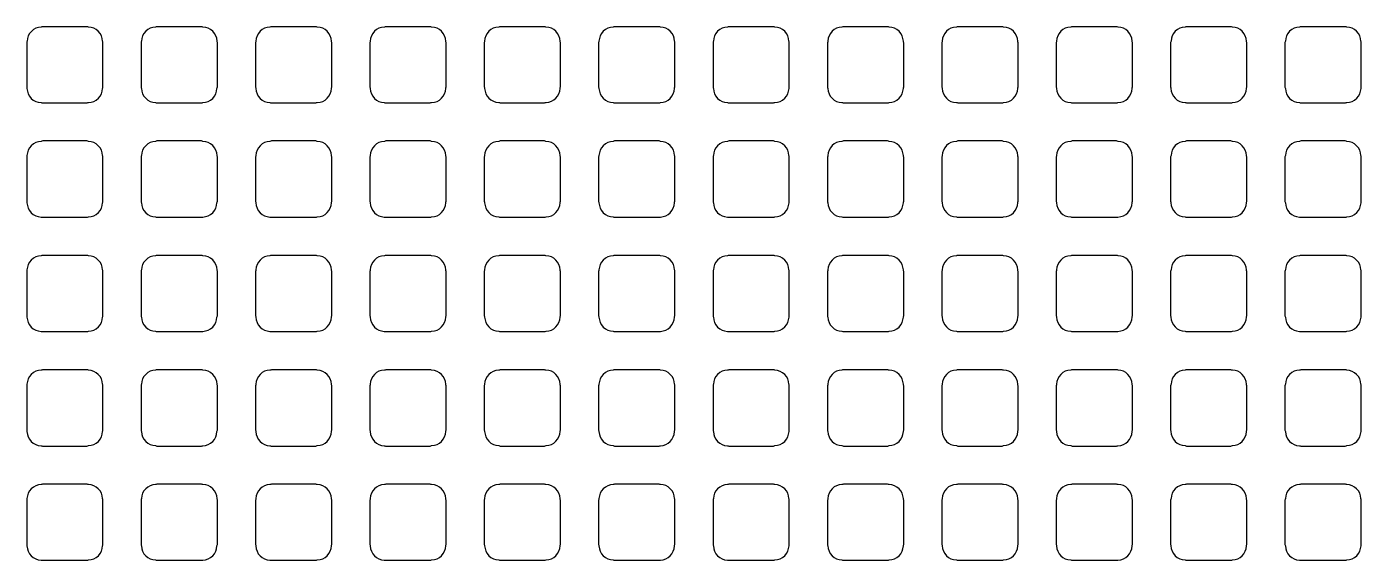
# Model space of a CAD drawing. Extents: x 3811 to 4077, y -444 to -307.
# Drawn here: x 3994.455 to 3996.233, y -382.966 to -382.255 of the extents above; entities that cross this region are included whole.
import ezdxf

# ---------------------------------------------------------------- set-up
doc = ezdxf.new("R2010")
doc.units = 0
doc.layers.add('gbr-dxf', color=7, linetype='Continuous')

msp = doc.modelspace()

# ---------------------------------------------------------------- linework, layer by layer
at = {"layer": 'gbr-dxf', "linetype": 'Continuous'}
for points in [[(3994.4547, -382.3353, -0.089302), (3994.4551, -382.337, 0.393729), (3994.4739, -382.3559, -0.088868), (3994.4757, -382.3562), (3994.5351, -382.3562, -0.098843), (3994.537, -382.3558, 0.393729), (3994.5559, -382.3369, -0.095482), (3994.5563, -382.3351), (3994.5563, -382.2759, -0.098843), (3994.5558, -382.274, 0.393729), (3994.537, -382.2551, -0.09841), (3994.5351, -382.2547), (3994.4761, -382.2547, -0.108918), (3994.474, -382.2552, 0.393741), (3994.4552, -382.274, -0.100535), (3994.4547, -382.2759)], [(3994.6071, -382.3351, -0.095462), (3994.6075, -382.337, 0.393729), (3994.6264, -382.3558, -0.092282), (3994.6282, -382.3562), (3994.6876, -382.3562, -0.089302), (3994.6893, -382.3559, 0.393729), (3994.7082, -382.337, -0.101678), (3994.7087, -382.335), (3994.7087, -382.2757, -0.092621), (3994.7083, -382.2739, 0.393729), (3994.6894, -382.2551, -0.095482), (3994.6875, -382.2547), (3994.6283, -382.2547, -0.098843), (3994.6264, -382.2551, 0.393729), (3994.6075, -382.274, -0.09841), (3994.6071, -382.2759)], [(3994.7595, -382.3351, -0.095462), (3994.7599, -382.337, 0.393729), (3994.7787, -382.3559, -0.088868), (3994.7805, -382.3562), (3994.8399, -382.3562, -0.098843), (3994.8418, -382.3558, 0.393729), (3994.8607, -382.3369, -0.088868), (3994.861, -382.3352), (3994.861, -382.2758, -0.092621), (3994.8606, -382.274, 0.393729), (3994.8418, -382.2551, -0.09841), (3994.8399, -382.2547), (3994.7807, -382.2547, -0.101214), (3994.7788, -382.2551, 0.393729), (3994.7599, -382.274, -0.09841), (3994.7595, -382.2759)], [(3994.9118, -382.3351, -0.098843), (3994.9123, -382.337, 0.393729), (3994.9311, -382.3559, -0.088868), (3994.9329, -382.3562), (3994.9923, -382.3562, -0.098843), (3994.9942, -382.3558, 0.393729), (3995.0131, -382.3369, -0.09841), (3995.0135, -382.335), (3995.0135, -382.2759, -0.101214), (3995.013, -382.274, 0.393729), (3994.9942, -382.2551, -0.09841), (3994.9923, -382.2547), (3994.9331, -382.2547, -0.101214), (3994.9312, -382.2551, 0.393729), (3994.9123, -382.274, -0.101678), (3994.9118, -382.2759)], [(3995.0643, -382.335, -0.098843), (3995.0648, -382.3369, 0.393729), (3995.0836, -382.3558, -0.09841), (3995.0855, -382.3562), (3995.1447, -382.3562, -0.095462), (3995.1466, -382.3558, 0.393729), (3995.1654, -382.3369, -0.09841), (3995.1659, -382.335), (3995.1659, -382.2759, -0.101214), (3995.1654, -382.274, 0.393729), (3995.1465, -382.2551, -0.101678), (3995.1446, -382.2547), (3995.0856, -382.2547, -0.104567), (3995.0835, -382.2551, 0.393729), (3995.0647, -382.274, -0.088868), (3995.0643, -382.2757)], [(3995.2167, -382.3351, -0.095462), (3995.2171, -382.337, 0.393729), (3995.236, -382.3558, -0.092282), (3995.2378, -382.3562), (3995.2972, -382.3562, -0.089302), (3995.2989, -382.3559, 0.393729), (3995.3178, -382.337, -0.101678), (3995.3183, -382.335), (3995.3183, -382.2757, -0.092621), (3995.3179, -382.2739, 0.393729), (3995.299, -382.2551, -0.095482), (3995.2971, -382.2547), (3995.2379, -382.2547, -0.098843), (3995.236, -382.2551, 0.393729), (3995.2171, -382.274, -0.09841), (3995.2167, -382.2759)], [(3995.3691, -382.3351, -0.095462), (3995.3695, -382.337, 0.393729), (3995.3883, -382.3559, -0.088868), (3995.3901, -382.3562), (3995.4495, -382.3562, -0.098843), (3995.4514, -382.3558, 0.393729), (3995.4703, -382.3369, -0.088868), (3995.4706, -382.3352), (3995.4706, -382.2758, -0.092621), (3995.4702, -382.274, 0.393729), (3995.4514, -382.2551, -0.09841), (3995.4495, -382.2547), (3995.3903, -382.2547, -0.101214), (3995.3884, -382.2551, 0.393729), (3995.3695, -382.274, -0.09841), (3995.3691, -382.2759)], [(3995.5214, -382.3349, -0.104567), (3995.5219, -382.3369, 0.393729), (3995.5408, -382.3558, -0.095482), (3995.5426, -382.3562), (3995.602, -382.3562, -0.092621), (3995.6037, -382.3558, 0.393729), (3995.6226, -382.337, -0.104195), (3995.6231, -382.335), (3995.6231, -382.2761, -0.10699), (3995.6226, -382.274, 0.393729), (3995.6037, -382.2551, -0.104195), (3995.6017, -382.2547), (3995.5427, -382.2547, -0.095462), (3995.5408, -382.2551, 0.393729), (3995.522, -382.2739, -0.107228), (3995.5214, -382.276)], [(3995.6739, -382.3351, -0.095462), (3995.6743, -382.3369, 0.393729), (3995.6932, -382.3558, -0.095482), (3995.695, -382.3562), (3995.7544, -382.3562, -0.092621), (3995.7561, -382.3558, 0.393729), (3995.775, -382.337, -0.101678), (3995.7755, -382.335), (3995.7755, -382.276, -0.104567), (3995.775, -382.274, 0.393729), (3995.7561, -382.2551, -0.104195), (3995.7541, -382.2547), (3995.6951, -382.2547, -0.095462), (3995.6932, -382.2551, 0.393729), (3995.6744, -382.2739, -0.09841), (3995.6739, -382.2758)], [(3995.8263, -382.3351, -0.095462), (3995.8267, -382.337, 0.393729), (3995.8456, -382.3558, -0.092282), (3995.8474, -382.3562), (3995.9068, -382.3562, -0.089302), (3995.9085, -382.3559, 0.393729), (3995.9274, -382.337, -0.101678), (3995.9279, -382.335), (3995.9279, -382.2757, -0.092621), (3995.9275, -382.2739, 0.393729), (3995.9086, -382.2551, -0.095482), (3995.9067, -382.2547), (3995.8475, -382.2547, -0.098843), (3995.8456, -382.2551, 0.393729), (3995.8267, -382.274, -0.09841), (3995.8263, -382.2759)], [(3995.9787, -382.335, -0.101214), (3995.9791, -382.3369, 0.393729), (3995.998, -382.3558, -0.095482), (3995.9998, -382.3562), (3996.0592, -382.3562, -0.092621), (3996.0609, -382.3558, 0.393729), (3996.0798, -382.337, -0.095482), (3996.0802, -382.3351), (3996.0802, -382.2759, -0.098843), (3996.0798, -382.274, 0.393729), (3996.0609, -382.2551, -0.104195), (3996.0589, -382.2547), (3995.9999, -382.2547, -0.095462), (3995.998, -382.2551, 0.393729), (3995.9792, -382.2739, -0.104195), (3995.9787, -382.2759)], [(3996.131, -382.3351, -0.098843), (3996.1315, -382.337, 0.393729), (3996.1503, -382.3559, -0.088868), (3996.1521, -382.3562), (3996.2115, -382.3562, -0.098843), (3996.2134, -382.3558, 0.393729), (3996.2323, -382.3369, -0.09841), (3996.2327, -382.335), (3996.2327, -382.2759, -0.101214), (3996.2322, -382.274, 0.393729), (3996.2134, -382.2551, -0.09841), (3996.2115, -382.2547), (3996.1523, -382.2547, -0.101214), (3996.1504, -382.2551, 0.393729), (3996.1315, -382.274, -0.101678), (3996.131, -382.2759)], [(3994.4547, -382.4877, -0.089302), (3994.4551, -382.4894, 0.393729), (3994.4739, -382.5083, -0.09841), (3994.4758, -382.5087), (3994.5349, -382.5087, -0.10699), (3994.537, -382.5082, 0.393729), (3994.5559, -382.4893, -0.095482), (3994.5563, -382.4875), (3994.5563, -382.4283, -0.098843), (3994.5558, -382.4264, 0.393729), (3994.537, -382.4075, -0.101678), (3994.535, -382.407), (3994.476, -382.407, -0.104567), (3994.474, -382.4075, 0.393729), (3994.4551, -382.4264, -0.092282), (3994.4547, -382.4282)], [(3994.6071, -382.4875, -0.095462), (3994.6075, -382.4894, 0.393729), (3994.6264, -382.5082, -0.101678), (3994.6283, -382.5087), (3994.6874, -382.5087, -0.098843), (3994.6893, -382.5083, 0.393729), (3994.7082, -382.4894, -0.101678), (3994.7087, -382.4874), (3994.7087, -382.4281, -0.092621), (3994.7083, -382.4263, 0.393729), (3994.6894, -382.4075, -0.09841), (3994.6875, -382.407), (3994.6283, -382.407, -0.101214), (3994.6264, -382.4075, 0.393729), (3994.6075, -382.4264, -0.09841), (3994.6071, -382.4283)], [(3994.7595, -382.4875, -0.095462), (3994.7599, -382.4894, 0.393729), (3994.7787, -382.5083, -0.09841), (3994.7806, -382.5087), (3994.8397, -382.5087, -0.10699), (3994.8418, -382.5082, 0.393729), (3994.8607, -382.4893, -0.088868), (3994.861, -382.4876), (3994.861, -382.4282, -0.092621), (3994.8606, -382.4264, 0.393729), (3994.8418, -382.4075, -0.101678), (3994.8398, -382.407), (3994.7808, -382.407, -0.104567), (3994.7788, -382.4075, 0.393729), (3994.7599, -382.4264, -0.09841), (3994.7595, -382.4283)], [(3994.9118, -382.4875, -0.098843), (3994.9123, -382.4894, 0.393729), (3994.9311, -382.5083, -0.09841), (3994.933, -382.5087), (3994.9921, -382.5087, -0.10699), (3994.9942, -382.5082, 0.393729), (3995.0131, -382.4893, -0.09841), (3995.0135, -382.4874), (3995.0135, -382.4283, -0.101214), (3995.013, -382.4264, 0.393729), (3994.9942, -382.4075, -0.101678), (3994.9922, -382.407), (3994.9332, -382.407, -0.104567), (3994.9312, -382.4075, 0.393729), (3994.9123, -382.4264, -0.101678), (3994.9118, -382.4283)], [(3995.0643, -382.4874, -0.098843), (3995.0648, -382.4893, 0.393729), (3995.0836, -382.5082, -0.107228), (3995.0857, -382.5087), (3995.1446, -382.5087, -0.104567), (3995.1466, -382.5082, 0.393729), (3995.1654, -382.4893, -0.09841), (3995.1659, -382.4874), (3995.1659, -382.4283, -0.101214), (3995.1654, -382.4264, 0.393729), (3995.1465, -382.4075, -0.104195), (3995.1445, -382.407), (3995.0856, -382.407, -0.10699), (3995.0835, -382.4075, 0.393729), (3995.0647, -382.4264, -0.088868), (3995.0643, -382.4281)], [(3995.2167, -382.4875, -0.095462), (3995.2171, -382.4894, 0.393729), (3995.236, -382.5082, -0.101678), (3995.2379, -382.5087), (3995.297, -382.5087, -0.098843), (3995.2989, -382.5083, 0.393729), (3995.3178, -382.4894, -0.101678), (3995.3183, -382.4874), (3995.3183, -382.4281, -0.092621), (3995.3179, -382.4263, 0.393729), (3995.299, -382.4075, -0.09841), (3995.2971, -382.407), (3995.2379, -382.407, -0.101214), (3995.236, -382.4075, 0.393729), (3995.2171, -382.4264, -0.09841), (3995.2167, -382.4283)], [(3995.3691, -382.4875, -0.095462), (3995.3695, -382.4894, 0.393729), (3995.3883, -382.5083, -0.09841), (3995.3902, -382.5087), (3995.4493, -382.5087, -0.10699), (3995.4514, -382.5082, 0.393729), (3995.4703, -382.4893, -0.088868), (3995.4706, -382.4876), (3995.4706, -382.4282, -0.092621), (3995.4702, -382.4264, 0.393729), (3995.4514, -382.4075, -0.101678), (3995.4494, -382.407), (3995.3904, -382.407, -0.104567), (3995.3884, -382.4075, 0.393729), (3995.3695, -382.4264, -0.09841), (3995.3691, -382.4283)], [(3995.5214, -382.4873, -0.104567), (3995.5219, -382.4893, 0.393729), (3995.5408, -382.5082, -0.104195), (3995.5428, -382.5087), (3995.6018, -382.5087, -0.101214), (3995.6037, -382.5082, 0.393729), (3995.6226, -382.4894, -0.104195), (3995.6231, -382.4874), (3995.6231, -382.4285, -0.10699), (3995.6226, -382.4264, 0.393729), (3995.6037, -382.4075, -0.107228), (3995.6017, -382.407), (3995.5427, -382.407, -0.098843), (3995.5408, -382.4075, 0.393729), (3995.522, -382.4263, -0.107228), (3995.5214, -382.4284)], [(3995.6739, -382.4875, -0.095462), (3995.6743, -382.4893, 0.393729), (3995.6932, -382.5082, -0.104195), (3995.6952, -382.5087), (3995.7542, -382.5087, -0.101214), (3995.7561, -382.5082, 0.393729), (3995.775, -382.4894, -0.101678), (3995.7755, -382.4874), (3995.7755, -382.4284, -0.104567), (3995.775, -382.4264, 0.393729), (3995.7561, -382.4075, -0.107228), (3995.7541, -382.407), (3995.6951, -382.407, -0.098843), (3995.6932, -382.4075, 0.393729), (3995.6744, -382.4263, -0.09841), (3995.6739, -382.4282)], [(3995.8263, -382.4875, -0.095462), (3995.8267, -382.4894, 0.393729), (3995.8456, -382.5082, -0.101678), (3995.8475, -382.5087), (3995.9066, -382.5087, -0.098843), (3995.9085, -382.5083, 0.393729), (3995.9274, -382.4894, -0.101678), (3995.9279, -382.4874), (3995.9279, -382.4281, -0.092621), (3995.9275, -382.4263, 0.393729), (3995.9086, -382.4075, -0.09841), (3995.9067, -382.407), (3995.8475, -382.407, -0.101214), (3995.8456, -382.4075, 0.393729), (3995.8267, -382.4264, -0.09841), (3995.8263, -382.4283)], [(3995.9787, -382.4874, -0.101214), (3995.9791, -382.4893, 0.393729), (3995.998, -382.5082, -0.104195), (3996, -382.5087), (3996.059, -382.5087, -0.101214), (3996.0609, -382.5082, 0.393729), (3996.0798, -382.4894, -0.095482), (3996.0802, -382.4875), (3996.0802, -382.4283, -0.098843), (3996.0798, -382.4264, 0.393729), (3996.0609, -382.4075, -0.107228), (3996.0589, -382.407), (3995.9999, -382.407, -0.098843), (3995.998, -382.4075, 0.393729), (3995.9792, -382.4263, -0.104195), (3995.9787, -382.4283)], [(3996.131, -382.4875, -0.098843), (3996.1315, -382.4894, 0.393729), (3996.1503, -382.5083, -0.09841), (3996.1522, -382.5087), (3996.2113, -382.5087, -0.10699), (3996.2134, -382.5082, 0.393729), (3996.2323, -382.4893, -0.09841), (3996.2327, -382.4874), (3996.2327, -382.4283, -0.101214), (3996.2322, -382.4264, 0.393729), (3996.2134, -382.4075, -0.101678), (3996.2114, -382.407), (3996.1524, -382.407, -0.104567), (3996.1504, -382.4075, 0.393729), (3996.1315, -382.4264, -0.101678), (3996.131, -382.4283)], [(3994.4547, -382.6401, -0.089302), (3994.4551, -382.6418, 0.393729), (3994.4739, -382.6607, -0.095482), (3994.4758, -382.6611), (3994.535, -382.6611, -0.104567), (3994.537, -382.6606, 0.393729), (3994.5559, -382.6417, -0.095482), (3994.5563, -382.6399), (3994.5563, -382.5807, -0.098843), (3994.5558, -382.5788, 0.393729), (3994.537, -382.5599, -0.092282), (3994.5352, -382.5595), (3994.4758, -382.5595, -0.095462), (3994.474, -382.5599, 0.393729), (3994.4551, -382.5788, -0.092282), (3994.4547, -382.5806)], [(3994.6071, -382.6399, -0.095462), (3994.6075, -382.6418, 0.393729), (3994.6264, -382.6606, -0.09841), (3994.6283, -382.6611), (3994.6875, -382.6611, -0.095462), (3994.6893, -382.6607, 0.393729), (3994.7082, -382.6418, -0.101678), (3994.7087, -382.6398), (3994.7087, -382.5805, -0.092621), (3994.7083, -382.5787, 0.393729), (3994.6894, -382.5599, -0.088868), (3994.6877, -382.5595), (3994.6282, -382.5595, -0.092621), (3994.6264, -382.5599, 0.393729), (3994.6075, -382.5788, -0.09841), (3994.6071, -382.5807)], [(3994.7595, -382.6399, -0.095462), (3994.7599, -382.6418, 0.393729), (3994.7787, -382.6607, -0.095482), (3994.7806, -382.6611), (3994.8398, -382.6611, -0.104567), (3994.8418, -382.6606, 0.393729), (3994.8607, -382.6417, -0.088868), (3994.861, -382.64), (3994.861, -382.5806, -0.092621), (3994.8606, -382.5788, 0.393729), (3994.8418, -382.5599, -0.092282), (3994.84, -382.5595), (3994.7806, -382.5595, -0.095462), (3994.7788, -382.5599, 0.393729), (3994.7599, -382.5788, -0.09841), (3994.7595, -382.5807)], [(3994.9118, -382.6399, -0.098843), (3994.9123, -382.6418, 0.393729), (3994.9311, -382.6607, -0.095482), (3994.933, -382.6611), (3994.9922, -382.6611, -0.104567), (3994.9942, -382.6606, 0.393729), (3995.0131, -382.6417, -0.09841), (3995.0135, -382.6398), (3995.0135, -382.5807, -0.101214), (3995.013, -382.5788, 0.393729), (3994.9942, -382.5599, -0.092282), (3994.9924, -382.5595), (3994.933, -382.5595, -0.095462), (3994.9312, -382.5599, 0.393729), (3994.9123, -382.5788, -0.101678), (3994.9118, -382.5807)], [(3995.0643, -382.6398, -0.098843), (3995.0648, -382.6417, 0.393729), (3995.0836, -382.6606, -0.104195), (3995.0856, -382.6611), (3995.1446, -382.6611, -0.101214), (3995.1466, -382.6606, 0.393729), (3995.1654, -382.6417, -0.09841), (3995.1659, -382.6398), (3995.1659, -382.5807, -0.101214), (3995.1654, -382.5788, 0.393729), (3995.1465, -382.5599, -0.095482), (3995.1447, -382.5595), (3995.0854, -382.5595, -0.098843), (3995.0835, -382.5599, 0.393729), (3995.0647, -382.5788, -0.088868), (3995.0643, -382.5805)], [(3995.2167, -382.6399, -0.095462), (3995.2171, -382.6418, 0.393729), (3995.236, -382.6606, -0.09841), (3995.2379, -382.6611), (3995.2971, -382.6611, -0.095462), (3995.2989, -382.6607, 0.393729), (3995.3178, -382.6418, -0.101678), (3995.3183, -382.6398), (3995.3183, -382.5805, -0.092621), (3995.3179, -382.5787, 0.393729), (3995.299, -382.5599, -0.088868), (3995.2973, -382.5595), (3995.2378, -382.5595, -0.092621), (3995.236, -382.5599, 0.393729), (3995.2171, -382.5788, -0.09841), (3995.2167, -382.5807)], [(3995.3691, -382.6399, -0.095462), (3995.3695, -382.6418, 0.393729), (3995.3883, -382.6607, -0.095482), (3995.3902, -382.6611), (3995.4494, -382.6611, -0.104567), (3995.4514, -382.6606, 0.393729), (3995.4703, -382.6417, -0.088868), (3995.4706, -382.64), (3995.4706, -382.5806, -0.092621), (3995.4702, -382.5788, 0.393729), (3995.4514, -382.5599, -0.092282), (3995.4496, -382.5595), (3995.3902, -382.5595, -0.095462), (3995.3884, -382.5599, 0.393729), (3995.3695, -382.5788, -0.09841), (3995.3691, -382.5807)], [(3995.5214, -382.6397, -0.104567), (3995.5219, -382.6417, 0.393729), (3995.5408, -382.6606, -0.101678), (3995.5427, -382.6611), (3995.6018, -382.6611, -0.098843), (3995.6037, -382.6606, 0.393729), (3995.6226, -382.6418, -0.104195), (3995.6231, -382.6398), (3995.6231, -382.5809, -0.10699), (3995.6226, -382.5788, 0.393729), (3995.6037, -382.5599, -0.09841), (3995.6018, -382.5595), (3995.5425, -382.5595, -0.089302), (3995.5408, -382.5599, 0.393729), (3995.522, -382.5787, -0.107228), (3995.5214, -382.5808)], [(3995.6739, -382.6399, -0.095462), (3995.6743, -382.6417, 0.393729), (3995.6932, -382.6606, -0.101678), (3995.6951, -382.6611), (3995.7542, -382.6611, -0.098843), (3995.7561, -382.6606, 0.393729), (3995.775, -382.6418, -0.101678), (3995.7755, -382.6398), (3995.7755, -382.5808, -0.104567), (3995.775, -382.5788, 0.393729), (3995.7561, -382.5599, -0.09841), (3995.7542, -382.5595), (3995.6949, -382.5595, -0.089302), (3995.6932, -382.5599, 0.393729), (3995.6744, -382.5787, -0.09841), (3995.6739, -382.5806)], [(3995.8263, -382.6399, -0.095462), (3995.8267, -382.6418, 0.393729), (3995.8456, -382.6606, -0.09841), (3995.8475, -382.6611), (3995.9067, -382.6611, -0.095462), (3995.9085, -382.6607, 0.393729), (3995.9274, -382.6418, -0.101678), (3995.9279, -382.6398), (3995.9279, -382.5805, -0.092621), (3995.9275, -382.5787, 0.393729), (3995.9086, -382.5599, -0.088868), (3995.9069, -382.5595), (3995.8474, -382.5595, -0.092621), (3995.8456, -382.5599, 0.393729), (3995.8267, -382.5788, -0.09841), (3995.8263, -382.5807)], [(3995.9787, -382.6398, -0.101214), (3995.9791, -382.6417, 0.393729), (3995.998, -382.6606, -0.101678), (3995.9999, -382.6611), (3996.059, -382.6611, -0.098843), (3996.0609, -382.6606, 0.393729), (3996.0798, -382.6418, -0.095482), (3996.0802, -382.6399), (3996.0802, -382.5807, -0.098843), (3996.0798, -382.5788, 0.393729), (3996.0609, -382.5599, -0.09841), (3996.059, -382.5595), (3995.9997, -382.5595, -0.089302), (3995.998, -382.5599, 0.393729), (3995.9792, -382.5787, -0.104195), (3995.9787, -382.5807)], [(3996.131, -382.6399, -0.098843), (3996.1315, -382.6418, 0.393729), (3996.1503, -382.6607, -0.095482), (3996.1522, -382.6611), (3996.2114, -382.6611, -0.104567), (3996.2134, -382.6606, 0.393729), (3996.2323, -382.6417, -0.09841), (3996.2327, -382.6398), (3996.2327, -382.5807, -0.101214), (3996.2322, -382.5788, 0.393729), (3996.2134, -382.5599, -0.092282), (3996.2116, -382.5595), (3996.1522, -382.5595, -0.095462), (3996.1504, -382.5599, 0.393729), (3996.1315, -382.5788, -0.101678), (3996.131, -382.5807)], [(3994.4547, -382.7925, -0.089302), (3994.4551, -382.7942, 0.393729), (3994.4739, -382.8131, -0.092282), (3994.4757, -382.8135), (3994.535, -382.8135, -0.101214), (3994.537, -382.813, 0.393729), (3994.5559, -382.7941, -0.095482), (3994.5563, -382.7923), (3994.5563, -382.7331, -0.098843), (3994.5558, -382.7312, 0.393729), (3994.537, -382.7123, -0.095482), (3994.5351, -382.7119), (3994.4759, -382.7119, -0.098843), (3994.474, -382.7123, 0.393729), (3994.4551, -382.7312, -0.092282), (3994.4547, -382.733)], [(3994.6071, -382.7923, -0.095462), (3994.6075, -382.7942, 0.393729), (3994.6264, -382.813, -0.095482), (3994.6282, -382.8135), (3994.6875, -382.8135, -0.092621), (3994.6893, -382.8131, 0.393729), (3994.7082, -382.7942, -0.101678), (3994.7087, -382.7922), (3994.7087, -382.7329, -0.092621), (3994.7083, -382.7311, 0.393729), (3994.6894, -382.7123, -0.092282), (3994.6876, -382.7119), (3994.6282, -382.7119, -0.095462), (3994.6264, -382.7123, 0.393729), (3994.6075, -382.7312, -0.09841), (3994.6071, -382.7331)], [(3994.7595, -382.7923, -0.095462), (3994.7599, -382.7942, 0.393729), (3994.7787, -382.8131, -0.092282), (3994.7805, -382.8135), (3994.8398, -382.8135, -0.101214), (3994.8418, -382.813, 0.393729), (3994.8607, -382.7941, -0.088868), (3994.861, -382.7924), (3994.861, -382.733, -0.092621), (3994.8606, -382.7312, 0.393729), (3994.8418, -382.7123, -0.095482), (3994.8399, -382.7119), (3994.7807, -382.7119, -0.098843), (3994.7788, -382.7123, 0.393729), (3994.7599, -382.7312, -0.09841), (3994.7595, -382.7331)], [(3994.9118, -382.7923, -0.098843), (3994.9123, -382.7942, 0.393729), (3994.9311, -382.8131, -0.092282), (3994.9329, -382.8135), (3994.9922, -382.8135, -0.101214), (3994.9942, -382.813, 0.393729), (3995.0131, -382.7941, -0.09841), (3995.0135, -382.7922), (3995.0135, -382.7331, -0.101214), (3995.013, -382.7312, 0.393729), (3994.9942, -382.7123, -0.095482), (3994.9923, -382.7119), (3994.9331, -382.7119, -0.098843), (3994.9312, -382.7123, 0.393729), (3994.9123, -382.7312, -0.101678), (3994.9118, -382.7331)], [(3995.0643, -382.7922, -0.098843), (3995.0648, -382.7941, 0.393729), (3995.0836, -382.813, -0.101678), (3995.0856, -382.8135), (3995.1447, -382.8135, -0.098843), (3995.1466, -382.813, 0.393729), (3995.1654, -382.7941, -0.09841), (3995.1659, -382.7922), (3995.1659, -382.7331, -0.101214), (3995.1654, -382.7312, 0.393729), (3995.1465, -382.7123, -0.09841), (3995.1446, -382.7119), (3995.0855, -382.7119, -0.101214), (3995.0835, -382.7123, 0.393729), (3995.0647, -382.7312, -0.088868), (3995.0643, -382.7329)], [(3995.2167, -382.7923, -0.095462), (3995.2171, -382.7942, 0.393729), (3995.236, -382.813, -0.095482), (3995.2378, -382.8135), (3995.2971, -382.8135, -0.092621), (3995.2989, -382.8131, 0.393729), (3995.3178, -382.7942, -0.101678), (3995.3183, -382.7922), (3995.3183, -382.7329, -0.092621), (3995.3179, -382.7311, 0.393729), (3995.299, -382.7123, -0.092282), (3995.2972, -382.7119), (3995.2378, -382.7119, -0.095462), (3995.236, -382.7123, 0.393729), (3995.2171, -382.7312, -0.09841), (3995.2167, -382.7331)], [(3995.3691, -382.7923, -0.095462), (3995.3695, -382.7942, 0.393729), (3995.3883, -382.8131, -0.092282), (3995.3901, -382.8135), (3995.4494, -382.8135, -0.101214), (3995.4514, -382.813, 0.393729), (3995.4703, -382.7941, -0.088868), (3995.4706, -382.7924), (3995.4706, -382.733, -0.092621), (3995.4702, -382.7312, 0.393729), (3995.4514, -382.7123, -0.095482), (3995.4495, -382.7119), (3995.3903, -382.7119, -0.098843), (3995.3884, -382.7123, 0.393729), (3995.3695, -382.7312, -0.09841), (3995.3691, -382.7331)], [(3995.5214, -382.7921, -0.104567), (3995.5219, -382.7941, 0.393729), (3995.5408, -382.813, -0.09841), (3995.5427, -382.8135), (3995.6019, -382.8135, -0.095462), (3995.6037, -382.813, 0.393729), (3995.6226, -382.7942, -0.104195), (3995.6231, -382.7922), (3995.6231, -382.7333, -0.10699), (3995.6226, -382.7312, 0.393729), (3995.6037, -382.7123, -0.101678), (3995.6018, -382.7119), (3995.5426, -382.7119, -0.092621), (3995.5408, -382.7123, 0.393729), (3995.522, -382.7311, -0.107228), (3995.5214, -382.7332)], [(3995.6739, -382.7923, -0.095462), (3995.6743, -382.7941, 0.393729), (3995.6932, -382.813, -0.09841), (3995.6951, -382.8135), (3995.7543, -382.8135, -0.095462), (3995.7561, -382.813, 0.393729), (3995.775, -382.7942, -0.101678), (3995.7755, -382.7922), (3995.7755, -382.7332, -0.104567), (3995.775, -382.7312, 0.393729), (3995.7561, -382.7123, -0.101678), (3995.7542, -382.7119), (3995.695, -382.7119, -0.092621), (3995.6932, -382.7123, 0.393729), (3995.6744, -382.7311, -0.09841), (3995.6739, -382.733)], [(3995.8263, -382.7923, -0.095462), (3995.8267, -382.7942, 0.393729), (3995.8456, -382.813, -0.095482), (3995.8474, -382.8135), (3995.9067, -382.8135, -0.092621), (3995.9085, -382.8131, 0.393729), (3995.9274, -382.7942, -0.101678), (3995.9279, -382.7922), (3995.9279, -382.7329, -0.092621), (3995.9275, -382.7311, 0.393729), (3995.9086, -382.7123, -0.092282), (3995.9068, -382.7119), (3995.8474, -382.7119, -0.095462), (3995.8456, -382.7123, 0.393729), (3995.8267, -382.7312, -0.09841), (3995.8263, -382.7331)], [(3995.9787, -382.7922, -0.101214), (3995.9791, -382.7941, 0.393729), (3995.998, -382.813, -0.09841), (3995.9999, -382.8135), (3996.0591, -382.8135, -0.095462), (3996.0609, -382.813, 0.393729), (3996.0798, -382.7942, -0.095482), (3996.0802, -382.7923), (3996.0802, -382.7331, -0.098843), (3996.0798, -382.7312, 0.393729), (3996.0609, -382.7123, -0.101678), (3996.059, -382.7119), (3995.9998, -382.7119, -0.092621), (3995.998, -382.7123, 0.393729), (3995.9792, -382.7311, -0.104195), (3995.9787, -382.7331)], [(3996.131, -382.7923, -0.098843), (3996.1315, -382.7942, 0.393729), (3996.1503, -382.8131, -0.092282), (3996.1521, -382.8135), (3996.2114, -382.8135, -0.101214), (3996.2134, -382.813, 0.393729), (3996.2323, -382.7941, -0.09841), (3996.2327, -382.7922), (3996.2327, -382.7331, -0.101214), (3996.2322, -382.7312, 0.393729), (3996.2134, -382.7123, -0.095482), (3996.2115, -382.7119), (3996.1523, -382.7119, -0.098843), (3996.1504, -382.7123, 0.393729), (3996.1315, -382.7312, -0.101678), (3996.131, -382.7331)], [(3994.4547, -382.9449, -0.089302), (3994.4551, -382.9466, 0.393729), (3994.4739, -382.9655, -0.088868), (3994.4757, -382.9658), (3994.5351, -382.9658, -0.098843), (3994.537, -382.9654, 0.393729), (3994.5559, -382.9465, -0.095482), (3994.5563, -382.9447), (3994.5563, -382.8855, -0.098843), (3994.5558, -382.8836, 0.393729), (3994.537, -382.8647, -0.09841), (3994.5351, -382.8643), (3994.4759, -382.8643, -0.101214), (3994.474, -382.8647, 0.393729), (3994.4551, -382.8836, -0.092282), (3994.4547, -382.8854)], [(3994.6071, -382.9447, -0.095462), (3994.6075, -382.9466, 0.393729), (3994.6264, -382.9654, -0.092282), (3994.6282, -382.9658), (3994.6876, -382.9658, -0.089302), (3994.6893, -382.9655, 0.393729), (3994.7082, -382.9466, -0.101678), (3994.7087, -382.9446), (3994.7087, -382.8853, -0.092621), (3994.7083, -382.8835, 0.393729), (3994.6894, -382.8647, -0.095482), (3994.6875, -382.8643), (3994.6283, -382.8643, -0.098843), (3994.6264, -382.8647, 0.393729), (3994.6075, -382.8836, -0.09841), (3994.6071, -382.8855)], [(3994.7595, -382.9447, -0.095462), (3994.7599, -382.9466, 0.393729), (3994.7787, -382.9655, -0.088868), (3994.7805, -382.9658), (3994.8399, -382.9658, -0.098843), (3994.8418, -382.9654, 0.393729), (3994.8607, -382.9465, -0.088868), (3994.861, -382.9448), (3994.861, -382.8854, -0.092621), (3994.8606, -382.8836, 0.393729), (3994.8418, -382.8647, -0.09841), (3994.8399, -382.8643), (3994.7807, -382.8643, -0.101214), (3994.7788, -382.8647, 0.393729), (3994.7599, -382.8836, -0.09841), (3994.7595, -382.8855)], [(3994.9118, -382.9447, -0.098843), (3994.9123, -382.9466, 0.393729), (3994.9311, -382.9655, -0.088868), (3994.9329, -382.9658), (3994.9923, -382.9658, -0.098843), (3994.9942, -382.9654, 0.393729), (3995.0131, -382.9465, -0.09841), (3995.0135, -382.9446), (3995.0135, -382.8855, -0.101214), (3995.013, -382.8836, 0.393729), (3994.9942, -382.8647, -0.09841), (3994.9923, -382.8643), (3994.9331, -382.8643, -0.101214), (3994.9312, -382.8647, 0.393729), (3994.9123, -382.8836, -0.101678), (3994.9118, -382.8855)], [(3995.0643, -382.9446, -0.098843), (3995.0648, -382.9465, 0.393729), (3995.0836, -382.9654, -0.09841), (3995.0855, -382.9658), (3995.1447, -382.9658, -0.095462), (3995.1466, -382.9654, 0.393729), (3995.1654, -382.9465, -0.09841), (3995.1659, -382.9446), (3995.1659, -382.8855, -0.101214), (3995.1654, -382.8836, 0.393729), (3995.1465, -382.8647, -0.101678), (3995.1446, -382.8643), (3995.0856, -382.8643, -0.104567), (3995.0835, -382.8647, 0.393729), (3995.0647, -382.8836, -0.088868), (3995.0643, -382.8853)], [(3995.2167, -382.9447, -0.095462), (3995.2171, -382.9466, 0.393729), (3995.236, -382.9654, -0.092282), (3995.2378, -382.9658), (3995.2972, -382.9658, -0.089302), (3995.2989, -382.9655, 0.393729), (3995.3178, -382.9466, -0.101678), (3995.3183, -382.9446), (3995.3183, -382.8853, -0.092621), (3995.3179, -382.8835, 0.393729), (3995.299, -382.8647, -0.095482), (3995.2971, -382.8643), (3995.2379, -382.8643, -0.098843), (3995.236, -382.8647, 0.393729), (3995.2171, -382.8836, -0.09841), (3995.2167, -382.8855)], [(3995.3691, -382.9447, -0.095462), (3995.3695, -382.9466, 0.393729), (3995.3883, -382.9655, -0.088868), (3995.3901, -382.9658), (3995.4495, -382.9658, -0.098843), (3995.4514, -382.9654, 0.393729), (3995.4703, -382.9465, -0.088868), (3995.4706, -382.9448), (3995.4706, -382.8854, -0.092621), (3995.4702, -382.8836, 0.393729), (3995.4514, -382.8647, -0.09841), (3995.4495, -382.8643), (3995.3903, -382.8643, -0.101214), (3995.3884, -382.8647, 0.393729), (3995.3695, -382.8836, -0.09841), (3995.3691, -382.8855)], [(3995.5214, -382.9445, -0.104567), (3995.5219, -382.9465, 0.393729), (3995.5408, -382.9654, -0.095482), (3995.5426, -382.9658), (3995.602, -382.9658, -0.092621), (3995.6037, -382.9654, 0.393729), (3995.6226, -382.9466, -0.104195), (3995.6231, -382.9446), (3995.6231, -382.8857, -0.10699), (3995.6226, -382.8836, 0.393729), (3995.6037, -382.8647, -0.104195), (3995.6017, -382.8643), (3995.5427, -382.8643, -0.095462), (3995.5408, -382.8647, 0.393729), (3995.522, -382.8835, -0.107228), (3995.5214, -382.8856)], [(3995.6739, -382.9447, -0.095462), (3995.6743, -382.9465, 0.393729), (3995.6932, -382.9654, -0.095482), (3995.695, -382.9658), (3995.7544, -382.9658, -0.092621), (3995.7561, -382.9654, 0.393729), (3995.775, -382.9466, -0.101678), (3995.7755, -382.9446), (3995.7755, -382.8856, -0.104567), (3995.775, -382.8836, 0.393729), (3995.7561, -382.8647, -0.104195), (3995.7541, -382.8643), (3995.6951, -382.8643, -0.095462), (3995.6932, -382.8647, 0.393729), (3995.6744, -382.8835, -0.09841), (3995.6739, -382.8854)], [(3995.8263, -382.9447, -0.095462), (3995.8267, -382.9466, 0.393729), (3995.8456, -382.9654, -0.092282), (3995.8474, -382.9658), (3995.9068, -382.9658, -0.089302), (3995.9085, -382.9655, 0.393729), (3995.9274, -382.9466, -0.101678), (3995.9279, -382.9446), (3995.9279, -382.8853, -0.092621), (3995.9275, -382.8835, 0.393729), (3995.9086, -382.8647, -0.095482), (3995.9067, -382.8643), (3995.8475, -382.8643, -0.098843), (3995.8456, -382.8647, 0.393729), (3995.8267, -382.8836, -0.09841), (3995.8263, -382.8855)], [(3995.9787, -382.9446, -0.101214), (3995.9791, -382.9465, 0.393729), (3995.998, -382.9654, -0.095482), (3995.9998, -382.9658), (3996.0592, -382.9658, -0.092621), (3996.0609, -382.9654, 0.393729), (3996.0798, -382.9466, -0.095482), (3996.0802, -382.9447), (3996.0802, -382.8855, -0.098843), (3996.0798, -382.8836, 0.393729), (3996.0609, -382.8647, -0.104195), (3996.0589, -382.8643), (3995.9999, -382.8643, -0.095462), (3995.998, -382.8647, 0.393729), (3995.9792, -382.8835, -0.104195), (3995.9787, -382.8855)], [(3996.131, -382.9447, -0.098843), (3996.1315, -382.9466, 0.393729), (3996.1503, -382.9655, -0.088868), (3996.1521, -382.9658), (3996.2115, -382.9658, -0.098843), (3996.2134, -382.9654, 0.393729), (3996.2323, -382.9465, -0.09841), (3996.2327, -382.9446), (3996.2327, -382.8855, -0.101214), (3996.2322, -382.8836, 0.393729), (3996.2134, -382.8647, -0.09841), (3996.2115, -382.8643), (3996.1523, -382.8643, -0.101214), (3996.1504, -382.8647, 0.393729), (3996.1315, -382.8836, -0.101678), (3996.131, -382.8855)]]:
    msp.add_lwpolyline(points, format="xyb", close=True, dxfattribs=at)

doc.saveas('drawing.dxf')
